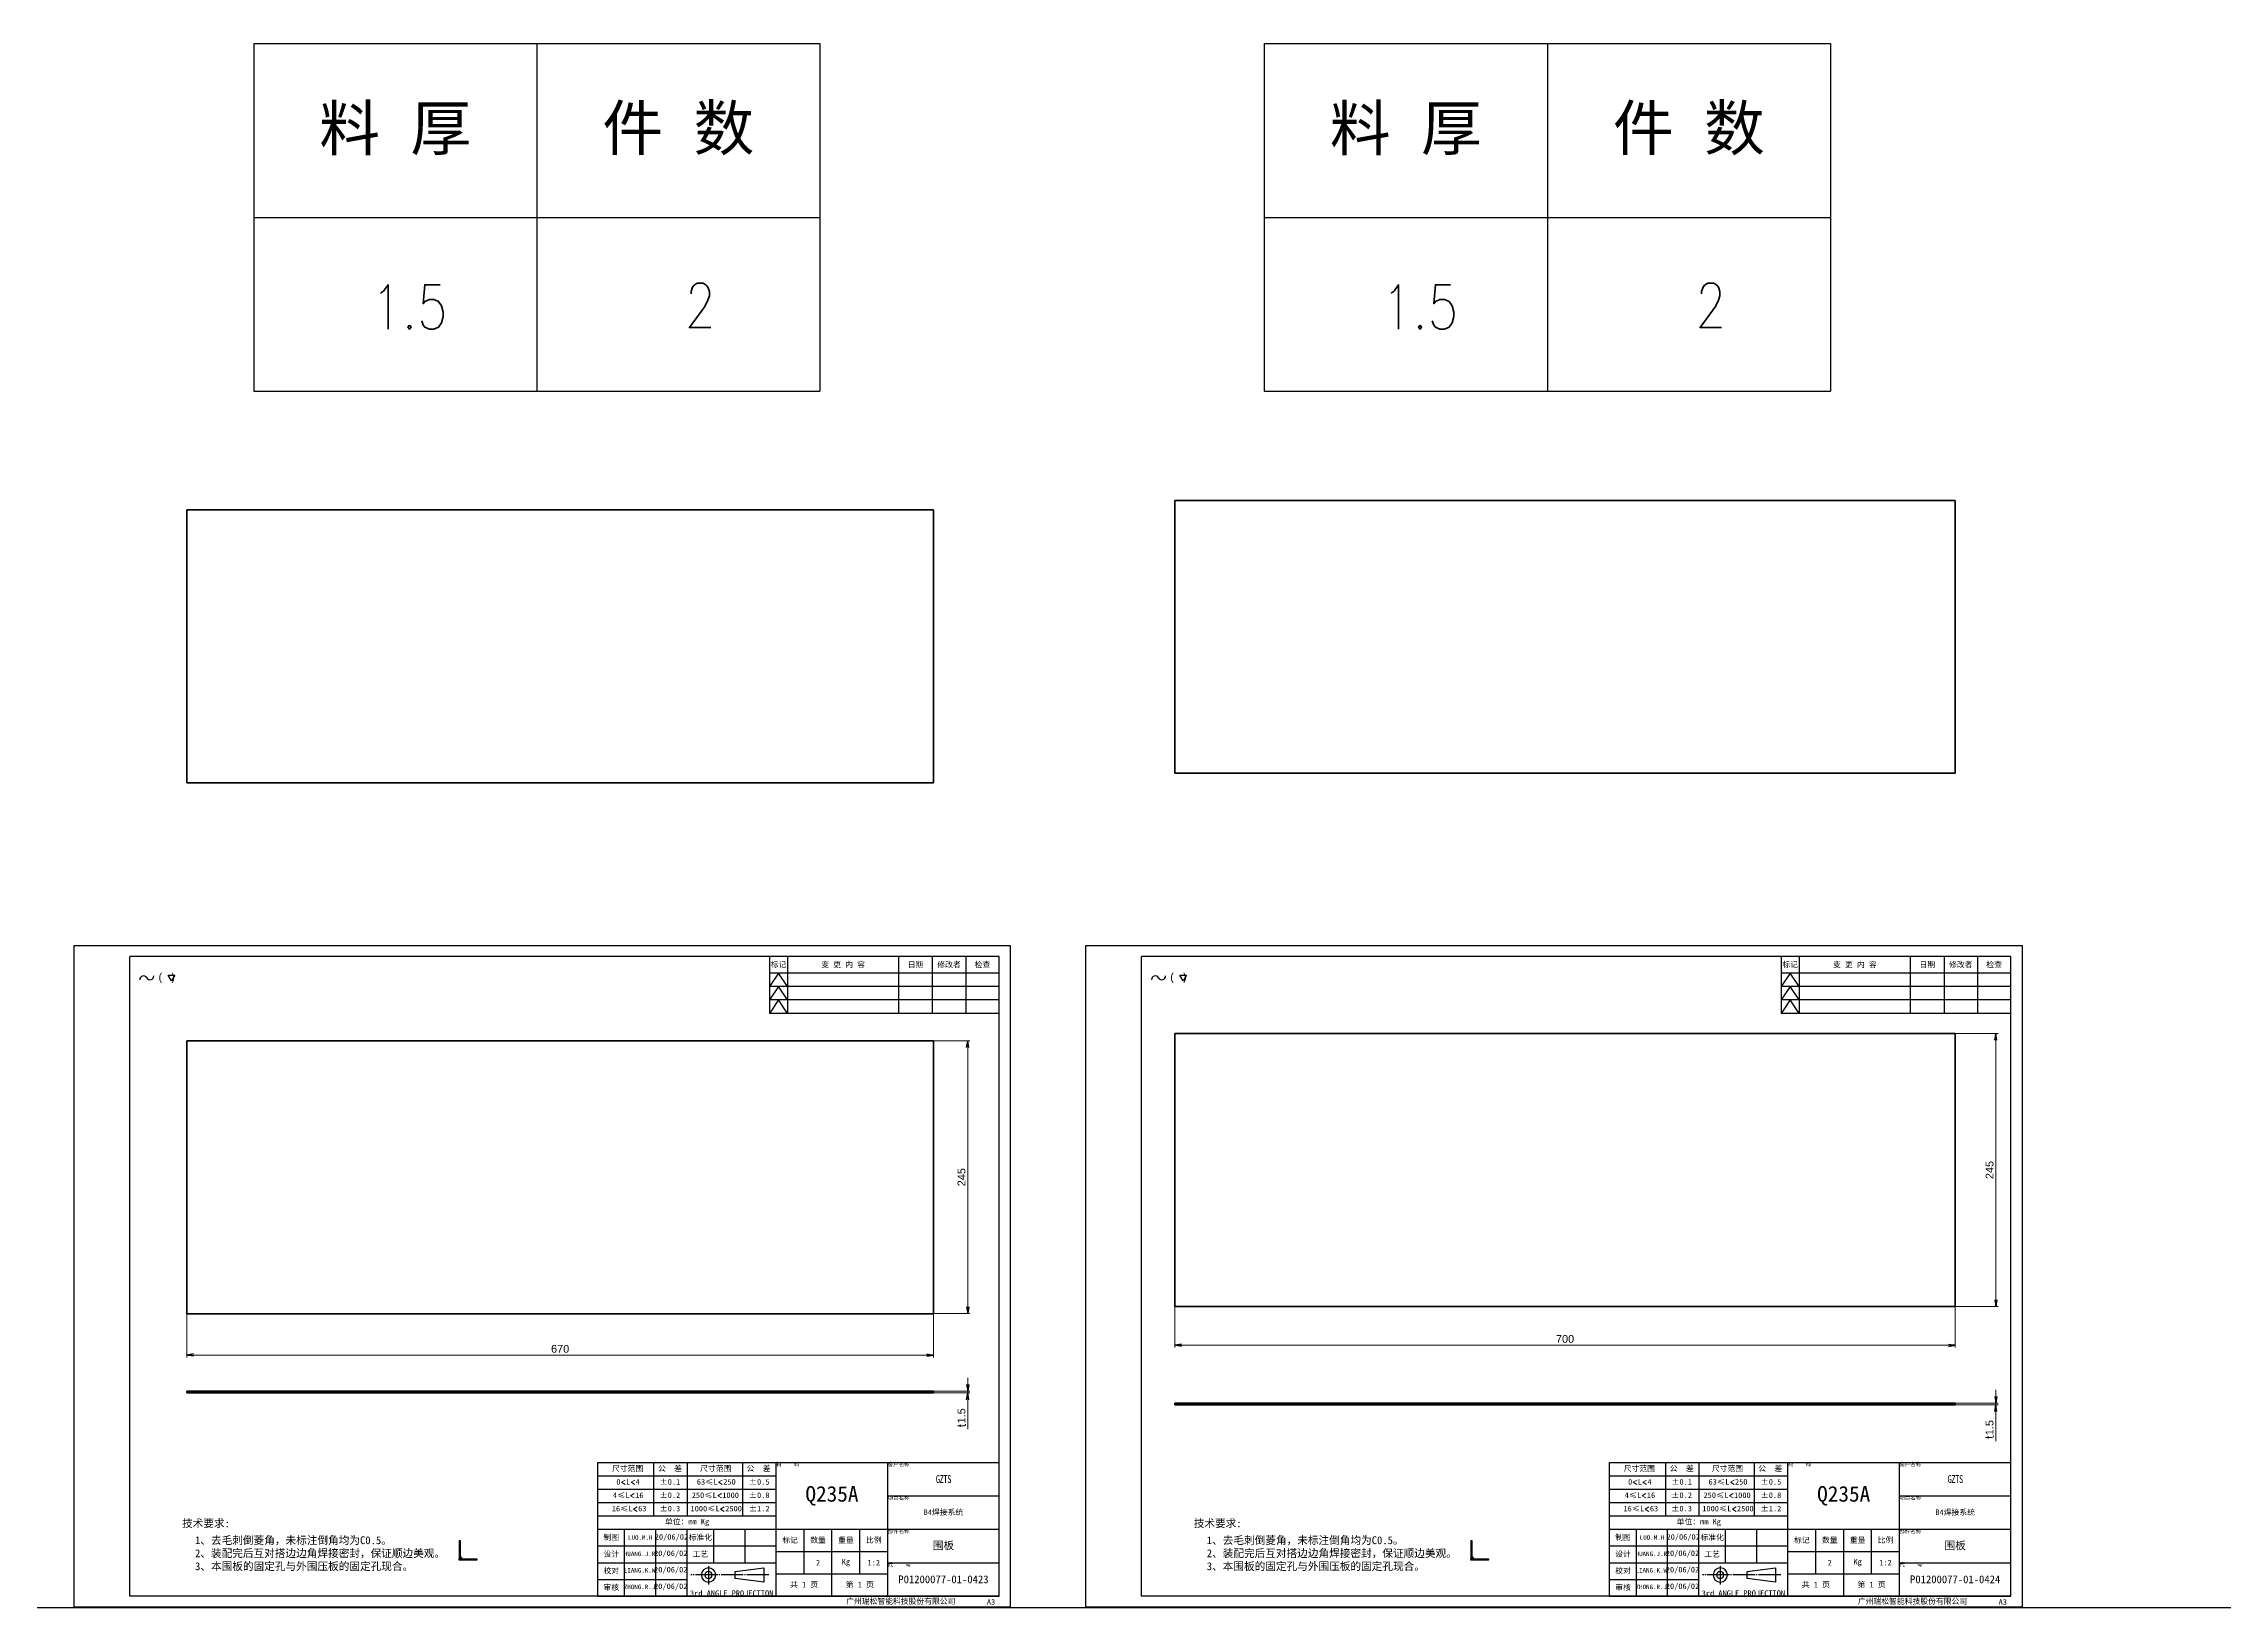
# Model space of a CAD drawing. Header units: millimetres. Extents: x -1727 to 307751, y -105919 to 6637.
# Drawn here: x 30030 to 31986, y -21091 to -19687 of the extents above; entities that cross this region are included whole.
import ezdxf
from ezdxf.enums import TextEntityAlignment as Align

# ---------------------------------------------------------------- set-up
doc = ezdxf.new("R2010")
doc.units = ezdxf.units.MM
doc.linetypes.add('CENTER-HOKUTO', pattern=[23, 20, -1, 1, -1])
doc.layers.add('A3', color=7, linetype='Continuous', plot=False)
for name, color, linetype in [('AM_VIS', 7, 'Continuous'), ('TITLE_FRAME', 7, 'Continuous'), ('WORD_DIM', 253, 'Continuous')]:
    doc.layers.add(name, color=color, linetype=linetype)
doc.layers.add('SOLID LINE', color=7, linetype='Continuous', lineweight=30)
doc.styles.add('DIM', font='txt.shx', dxfattribs={"width": 0.8, "bigfont": 'bigfont.shx'})
doc.styles.get("Standard").update_dxf_attribs({"font": 'arial.ttf'})
doc.dimstyles.new('STANDARD 1-2', dxfattribs={"dimscale": 2, "dimtxt": 3.5, "dimasz": 3, "dimexe": 1, "dimexo": 0, "dimgap": 1, "dimtad": 3, "dimdsep": 46, "dimtxsty": 'Standard', "dimblk1": 'OPEN', "dimblk2": 'OPEN', "dimsah": 1, "dimcen": 0, "dimclrd": 256, "dimclre": 256, "dimclrt": 3, "dimazin": 2, "dimtfac": 1, "dimtmove": 0, "dimatfit": 3, "dimldrblk": 'OPEN', "dimfxl": 0, "dimtolj": 1, "dimtzin": 0, "dimlwd": 13, "dimlwe": 13, "dimarcsym": 0})

# ---------------------------------------------------------------- blocks, each defined once
blk = doc.blocks.new('shiage0')
at = {"layer": 'WORD_DIM', "color": 3, "linetype": 'Continuous'}
for centre, start, end in [((1.69, 0), 30, 180), ((4.61, 1.69), 210, 0)]:
    blk.add_arc(centre, 1.69, start, end, dxfattribs=at)
blk = doc.blocks.new('12')
at = {"layer": 'TITLE_FRAME', "color": 3, "linetype": 'Continuous'}
blk.add_lwpolyline([(20.46, 3.03), (19.01, 5.53), (21.9, 5.53)], close=True, dxfattribs=at)
blk.add_blockref('shiage0', (6.23, 3.56), dxfattribs=at)
blk.add_text('(   )', height=3.5, dxfattribs=at).set_placement((14.64, 3.08))
blk = doc.blocks.new('_OPEN')
at = {"color": 0}
for p, q in [((-1, 0.17), (0, 0)), ((-1, -0.17), (0, 0)), ((0, 0), (-1, 0))]:
    blk.add_line(p, q, dxfattribs=at)
blk = doc.blocks.new('*D948')
at = {"layer": 'DEFPOINTS', "color": 0, "linetype": 'Continuous', "ltscale": 5, "transparency": 16777216}
for p in [(31044.6, -20820.6), (31744.6, -20820.6), (31744.6, -20855.3)]:
    blk.add_point(p, dxfattribs=at)
at = {"layer": 'WORD_DIM', "linetype": 'Continuous', "lineweight": 13, "ltscale": 5, "transparency": 16777216}
for p, q in [((31044.6, -20820.6), (31044.6, -20857.3)), ((31744.6, -20820.6), (31744.6, -20857.3)), ((31050.6, -20855.3), (31738.6, -20855.3))]:
    blk.add_line(p, q, dxfattribs=at)
at = {"layer": 'WORD_DIM', "linetype": 'Continuous', "lineweight": 13, "ltscale": 5, "transparency": 16777216, "xscale": 6, "yscale": 6, "zscale": 6, "rotation": 180}
blk.add_blockref('_OPEN', (31044.6, -20855.3), dxfattribs=at)
at = {"layer": 'WORD_DIM', "linetype": 'Continuous', "lineweight": 13, "ltscale": 5, "transparency": 16777216, "xscale": 6, "yscale": 6, "zscale": 6}
blk.add_blockref('_OPEN', (31744.6, -20855.3), dxfattribs=at)
at = {"layer": 'WORD_DIM', "color": 3, "linetype": 'Continuous', "ltscale": 5, "transparency": 16777216, "insert": (31394.6, -20849.7), "char_height": 7, "attachment_point": 5}
blk.add_mtext('\\A1;700', dxfattribs=at)
blk = doc.blocks.new('*D949')
at = {"layer": 'DEFPOINTS', "color": 0, "linetype": 'Continuous', "ltscale": 5, "transparency": 16777216}
for p in [(31744.6, -20575.6), (31781.1, -20575.6), (31744.6, -20820.6)]:
    blk.add_point(p, dxfattribs=at)
at = {"layer": 'WORD_DIM', "linetype": 'Continuous', "lineweight": 13, "ltscale": 5, "transparency": 16777216}
for p, q in [((31744.6, -20575.6), (31783.1, -20575.6)), ((31781.1, -20814.6), (31781.1, -20581.6)), ((31744.6, -20820.6), (31783.1, -20820.6))]:
    blk.add_line(p, q, dxfattribs=at)
at = {"layer": 'WORD_DIM', "linetype": 'Continuous', "lineweight": 13, "ltscale": 5, "transparency": 16777216, "xscale": 6, "yscale": 6, "zscale": 6}
for p, rotation in [((31781.1, -20575.6), 90), ((31781.1, -20820.6), 270)]:
    blk.add_blockref('_OPEN', p, dxfattribs=dict(at, rotation=rotation))
at = {"layer": 'WORD_DIM', "color": 3, "linetype": 'Continuous', "ltscale": 5, "transparency": 16777216, "insert": (31775.5, -20698.1), "char_height": 7, "attachment_point": 5, "rotation": 90}
blk.add_mtext('\\A1;245', dxfattribs=at)
blk = doc.blocks.new('*D950')
at = {"layer": 'DEFPOINTS', "color": 0, "linetype": 'Continuous', "ltscale": 5, "transparency": 16777216}
for p in [(31744.6, -20907.3), (31744.6, -20908.8), (31781.1, -20908.8)]:
    blk.add_point(p, dxfattribs=at)
at = {"layer": 'WORD_DIM', "linetype": 'Continuous', "lineweight": 13, "ltscale": 5, "transparency": 16777216}
for p, q in [((31781.1, -20901.3), (31781.1, -20895.3)), ((31744.6, -20907.3), (31783.1, -20907.3)), ((31744.6, -20908.8), (31783.1, -20908.8)), ((31781.1, -20907.3), (31781.1, -20908.8)), ((31781.1, -20914.8), (31781.1, -20941.3))]:
    blk.add_line(p, q, dxfattribs=at)
at = {"layer": 'WORD_DIM', "linetype": 'Continuous', "lineweight": 13, "ltscale": 5, "transparency": 16777216, "xscale": 6, "yscale": 6, "zscale": 6}
for p, rotation in [((31781.1, -20907.3), 270), ((31781.1, -20908.8), 90)]:
    blk.add_blockref('_OPEN', p, dxfattribs=dict(at, rotation=rotation))
at = {"layer": 'WORD_DIM', "color": 3, "linetype": 'Continuous', "ltscale": 5, "transparency": 16777216, "insert": (31775.5, -20931.1), "char_height": 7, "attachment_point": 5, "rotation": 90}
blk.add_mtext('\\A1;{\\Fromans,bigfont|c134;t}1.5', dxfattribs=at)
blk = doc.blocks.new('*D945')
at = {"layer": 'DEFPOINTS', "color": 0, "linetype": 'Continuous', "ltscale": 5, "transparency": 16777216}
for p in [(30158, -20827), (30828, -20827), (30828, -20864.2)]:
    blk.add_point(p, dxfattribs=at)
at = {"layer": 'WORD_DIM', "linetype": 'Continuous', "lineweight": 13, "ltscale": 5, "transparency": 16777216}
for p, q in [((30158, -20827), (30158, -20866.2)), ((30828, -20827), (30828, -20866.2)), ((30164, -20864.2), (30822, -20864.2))]:
    blk.add_line(p, q, dxfattribs=at)
at = {"layer": 'WORD_DIM', "linetype": 'Continuous', "lineweight": 13, "ltscale": 5, "transparency": 16777216, "xscale": 6, "yscale": 6, "zscale": 6, "rotation": 180}
blk.add_blockref('_OPEN', (30158, -20864.2), dxfattribs=at)
at = {"layer": 'WORD_DIM', "linetype": 'Continuous', "lineweight": 13, "ltscale": 5, "transparency": 16777216, "xscale": 6, "yscale": 6, "zscale": 6}
blk.add_blockref('_OPEN', (30828, -20864.2), dxfattribs=at)
at = {"layer": 'WORD_DIM', "color": 3, "linetype": 'Continuous', "ltscale": 5, "transparency": 16777216, "insert": (30493, -20858.6), "char_height": 7, "attachment_point": 5}
blk.add_mtext('\\A1;670', dxfattribs=at)
blk = doc.blocks.new('*D946')
at = {"layer": 'DEFPOINTS', "color": 0, "linetype": 'Continuous', "ltscale": 5, "transparency": 16777216}
for p in [(30828, -20582), (30858.7, -20582), (30828, -20827)]:
    blk.add_point(p, dxfattribs=at)
at = {"layer": 'WORD_DIM', "linetype": 'Continuous', "lineweight": 13, "ltscale": 5, "transparency": 16777216}
for p, q in [((30828, -20582), (30860.7, -20582)), ((30858.7, -20821), (30858.7, -20588)), ((30828, -20827), (30860.7, -20827))]:
    blk.add_line(p, q, dxfattribs=at)
at = {"layer": 'WORD_DIM', "linetype": 'Continuous', "lineweight": 13, "ltscale": 5, "transparency": 16777216, "xscale": 6, "yscale": 6, "zscale": 6}
for p, rotation in [((30858.7, -20582), 90), ((30858.7, -20827), 270)]:
    blk.add_blockref('_OPEN', p, dxfattribs=dict(at, rotation=rotation))
at = {"layer": 'WORD_DIM', "color": 3, "linetype": 'Continuous', "ltscale": 5, "transparency": 16777216, "insert": (30853.1, -20704.5), "char_height": 7, "attachment_point": 5, "rotation": 90}
blk.add_mtext('\\A1;245', dxfattribs=at)
blk = doc.blocks.new('*D947')
at = {"layer": 'DEFPOINTS', "color": 0, "linetype": 'Continuous', "ltscale": 5, "transparency": 16777216}
for p in [(30828, -20896.7), (30828, -20898.2), (30858.7, -20898.2)]:
    blk.add_point(p, dxfattribs=at)
at = {"layer": 'WORD_DIM', "linetype": 'Continuous', "lineweight": 13, "ltscale": 5, "transparency": 16777216}
for p, q in [((30858.7, -20890.7), (30858.7, -20884.7)), ((30828, -20896.7), (30860.7, -20896.7)), ((30828, -20898.2), (30860.7, -20898.2)), ((30858.7, -20896.7), (30858.7, -20898.2)), ((30858.7, -20904.2), (30858.7, -20930.7))]:
    blk.add_line(p, q, dxfattribs=at)
at = {"layer": 'WORD_DIM', "linetype": 'Continuous', "lineweight": 13, "ltscale": 5, "transparency": 16777216, "xscale": 6, "yscale": 6, "zscale": 6}
for p, rotation in [((30858.7, -20896.7), 270), ((30858.7, -20898.2), 90)]:
    blk.add_blockref('_OPEN', p, dxfattribs=dict(at, rotation=rotation))
at = {"layer": 'WORD_DIM', "color": 3, "linetype": 'Continuous', "ltscale": 5, "transparency": 16777216, "insert": (30853.1, -20920.5), "char_height": 7, "attachment_point": 5, "rotation": 90}
blk.add_mtext('\\A1;{\\Fromans,bigfont|c134;t}1.5', dxfattribs=at)
blk = doc.blocks.new('*T16')
at = {"color": 0, "linetype": 'ByBlock', "lineweight": -2, "transparency": 16777216}
for p, q in [((0, 0), (127, 0)), ((0, 0), (0, -78)), ((63.5, 0), (63.5, -78)), ((127, 0), (127, -78)), ((0, -39), (127, -39)), ((0, -78), (127, -78))]:
    blk.add_line(p, q, dxfattribs=at)
at = {"color": 0, "transparency": 16777216, "char_height": 10, "width": 60.5, "attachment_point": 5}
for s, insert in [('{\\fSimSun|b0|i0|c134|p2;料 厚}', (31.75, -19.5)), ('{\\fSimSun|b0|i0|c134|p2;件 数}', (95.25, -19.5))]:
    blk.add_mtext(s, dxfattribs=dict(at, insert=insert))
blk = doc.blocks.new('拆图参数')
blk.add_blockref('*T16', (-63.5, 78))
at = {"style": 'DIM', "width": 0.8}
blk.add_attdef('6', text='', height=10, dxfattribs=at).set_placement((-37.13, 18.91), align=Align.MIDDLE_LEFT)
blk.add_attdef('1', text='', height=10, dxfattribs=at).set_placement((36.65, 19.27), align=Align.MIDDLE_CENTER)

msp = doc.modelspace()

# ---------------------------------------------------------------- hatches: boundary and pattern name
at = {"layer": 'WORD_DIM', "linetype": 'Continuous', "ltscale": 5}
for points in [[(30403.5416, -21046.95609), (30405.15022, -21046.95609), (30403.5416, -21045.36113)], [(31311.25874, -21046.95609), (31312.86736, -21046.95609), (31311.25874, -21045.36113)]]:
    msp.add_hatch(color=3, dxfattribs=at).paths.add_polyline_path(points)

# ---------------------------------------------------------------- linework, layer by layer
at = {"color": 7, "lineweight": 35}
for p, q in [((30157.99102, -20105.57396), (30157.99102, -20350.57403)), ((30157.99102, -20105.57396), (30827.99102, -20105.57396)), ((30827.99102, -20350.57403), (30827.99102, -20105.57396)), ((31044.58488, -20342.0568), (31044.58488, -20097.05677)), ((31744.58512, -20097.05677), (31044.58488, -20097.05677)), ((31744.58512, -20097.05677), (31744.58512, -20342.0568)), ((31044.58488, -20342.0568), (31744.58512, -20342.0568)), ((30827.99102, -20350.57403), (30157.99102, -20350.57403)), ((30157.99102, -20582.0427), (30157.99102, -20827.04276)), ((30157.99102, -20582.0427), (30827.99102, -20582.0427)), ((30827.99102, -20827.04276), (30827.99102, -20582.0427)), ((31044.58488, -20820.60455), (31044.58488, -20575.60452)), ((31744.58512, -20575.60452), (31044.58488, -20575.60452)), ((31744.58512, -20575.60452), (31744.58512, -20820.60455)), ((30827.99102, -20827.04276), (30157.99102, -20827.04276)), ((31044.58488, -20820.60455), (31744.58512, -20820.60455)), ((30827.99102, -20896.68751), (30157.99102, -20896.68751)), ((30827.99102, -20898.18751), (30157.99102, -20898.18751)), ((31044.58488, -20907.2841), (31744.58512, -20907.28607)), ((31044.58488, -20908.7841), (31744.58512, -20908.78607))]:
    msp.add_line(p, q, dxfattribs=at)
at = {"color": 7, "lineweight": 35, "ltscale": 0.0375}
for p, q in [((30157.99102, -20898.18751), (30157.99102, -20896.68751)), ((30827.99102, -20898.18751), (30827.99102, -20896.68751)), ((31044.58488, -20907.2841), (31044.58488, -20908.7841)), ((31744.58512, -20907.28607), (31744.58512, -20908.78607))]:
    msp.add_line(p, q, dxfattribs=at)
msp.add_line((-591.11251, -21090.61879), (40486.51144, -21090.61879))
at = {"layer": 'A3', "linetype": 'Continuous'}
for points in [[(30056.87371, -20496.4787), (30896.87371, -20496.4787), (30896.87371, -21090.4787), (30056.87371, -21090.4787)], [(30964.59085, -20496.4787), (31804.59085, -20496.4787), (31804.59085, -21090.4787), (30964.59085, -21090.4787)]]:
    msp.add_lwpolyline(points, close=True, dxfattribs=at)
at = {"layer": 'AM_VIS', "linetype": 'Continuous'}
for p, q in [((30886.87371, -20506.4787), (30106.87371, -20506.4787)), ((30106.87371, -21080.4787), (30106.87371, -20506.4787)), ((30886.87371, -21080.4787), (30886.87371, -20506.4787)), ((31794.59085, -20506.4787), (31014.59085, -20506.4787)), ((31014.59085, -21080.4787), (31014.59085, -20506.4787)), ((31794.59085, -21080.4787), (31794.59085, -20506.4787)), ((30886.87371, -21080.4787), (30106.87371, -21080.4787)), ((31794.59085, -21080.4787), (31014.59085, -21080.4787))]:
    msp.add_line(p, q, dxfattribs=at)
at = {"layer": 'TITLE_FRAME', "linetype": 'Continuous'}
for p, q in [((30680.87371, -20506.4787), (30680.87371, -20557.4787)), ((30886.87371, -20521.4787), (30680.87371, -20521.4787)), ((30688.87371, -20521.4787), (30680.87371, -20533.4787)), ((30696.87371, -20533.4787), (30688.87371, -20521.4787)), ((30696.87371, -20506.4787), (30696.87371, -20557.4787)), ((30796.87371, -20557.4787), (30796.87371, -20506.4787)), ((30826.87371, -20506.4787), (30826.87371, -20557.4787)), ((30856.87371, -20506.4787), (30856.87371, -20557.4787)), ((30886.87371, -20557.4787), (30886.87371, -20506.4787)), ((31588.59085, -20506.4787), (31588.59085, -20557.4787)), ((31794.59085, -20521.4787), (31588.59085, -20521.4787)), ((31596.59085, -20521.4787), (31588.59085, -20533.4787)), ((31604.59085, -20533.4787), (31596.59085, -20521.4787)), ((31604.59085, -20506.4787), (31604.59085, -20557.4787)), ((31704.59085, -20557.4787), (31704.59085, -20506.4787)), ((31734.59085, -20506.4787), (31734.59085, -20557.4787)), ((31764.59085, -20506.4787), (31764.59085, -20557.4787)), ((31794.59085, -20557.4787), (31794.59085, -20506.4787)), ((30886.87371, -20533.4787), (30680.87371, -20533.4787)), ((30688.87371, -20533.4787), (30680.87371, -20545.4787)), ((30696.87371, -20545.4787), (30688.87371, -20533.4787)), ((31794.59085, -20533.4787), (31588.59085, -20533.4787)), ((31596.59085, -20533.4787), (31588.59085, -20545.4787)), ((31604.59085, -20545.4787), (31596.59085, -20533.4787)), ((30886.87371, -20545.4787), (30680.87371, -20545.4787)), ((30688.87371, -20545.4787), (30680.87371, -20557.4787)), ((30886.87371, -20557.4787), (30680.87371, -20557.4787)), ((30696.87371, -20557.4787), (30688.87371, -20545.4787)), ((31794.59085, -20545.4787), (31588.59085, -20545.4787)), ((31596.59085, -20545.4787), (31588.59085, -20557.4787)), ((31794.59085, -20557.4787), (31588.59085, -20557.4787)), ((31604.59085, -20557.4787), (31596.59085, -20545.4787)), ((30526.87371, -20960.4787), (30886.87371, -20960.4787)), ((30526.87371, -21080.4787), (30526.87371, -20960.4787)), ((30526.87371, -20972.4787), (30686.87371, -20972.4787)), ((30576.87371, -20960.4787), (30576.87371, -21008.4787)), ((30606.87371, -20960.4787), (30606.87371, -21008.4787)), ((30656.87371, -21008.4787), (30656.87371, -20960.4787)), ((30686.87371, -21080.4787), (30686.87371, -20960.4787)), ((30786.87371, -21080.4787), (30786.87371, -20960.4787)), ((30886.87371, -21080.4787), (30886.87371, -20960.4787)), ((31434.59085, -20960.4787), (31794.59085, -20960.4787)), ((31434.59085, -21080.4787), (31434.59085, -20960.4787)), ((31434.59085, -20972.4787), (31594.59085, -20972.4787)), ((31484.59085, -20960.4787), (31484.59085, -21008.4787)), ((31514.59085, -20960.4787), (31514.59085, -21008.4787)), ((31564.59085, -21008.4787), (31564.59085, -20960.4787)), ((31594.59085, -21080.4787), (31594.59085, -20960.4787)), ((31694.59085, -21080.4787), (31694.59085, -20960.4787)), ((31794.59085, -21080.4787), (31794.59085, -20960.4787)), ((30526.87371, -20984.4787), (30686.87371, -20984.4787)), ((30786.87371, -20990.4787), (30886.87371, -20990.4787)), ((31434.59085, -20984.4787), (31594.59085, -20984.4787)), ((31694.59085, -20990.4787), (31794.59085, -20990.4787)), ((30526.87371, -20996.4787), (30686.87371, -20996.4787)), ((30526.87371, -21008.4787), (30686.87371, -21008.4787)), ((31434.59085, -20996.4787), (31594.59085, -20996.4787)), ((31434.59085, -21008.4787), (31594.59085, -21008.4787)), ((30526.87371, -21020.4787), (30886.87371, -21020.4787)), ((30550.87371, -21080.4787), (30550.87371, -21020.4787)), ((30578.87371, -21080.4787), (30578.87371, -21020.4787)), ((30606.87371, -21080.4787), (30606.87371, -21020.4787)), ((30630.87371, -21050.4787), (30630.87371, -21020.4787)), ((30658.87371, -21050.4787), (30658.87371, -21020.4787)), ((30711.87371, -21060.4787), (30711.87371, -21020.4787)), ((30736.87371, -21080.4787), (30736.87371, -21020.4787)), ((30761.87371, -21060.4787), (30761.87371, -21020.4787)), ((31434.59085, -21020.4787), (31794.59085, -21020.4787)), ((31458.59085, -21080.4787), (31458.59085, -21020.4787)), ((31486.59085, -21080.4787), (31486.59085, -21020.4787)), ((31514.59085, -21080.4787), (31514.59085, -21020.4787)), ((31538.59085, -21050.4787), (31538.59085, -21020.4787)), ((31566.59085, -21050.4787), (31566.59085, -21020.4787)), ((31619.59085, -21060.4787), (31619.59085, -21020.4787)), ((31644.59085, -21080.4787), (31644.59085, -21020.4787)), ((31669.59085, -21060.4787), (31669.59085, -21020.4787)), ((30526.87371, -21035.4787), (30686.87371, -21035.4787)), ((30526.87371, -21050.4787), (30686.87371, -21050.4787)), ((30686.87371, -21040.4787), (30786.87371, -21040.4787)), ((30786.87371, -21050.4787), (30886.87371, -21050.4787)), ((31434.59085, -21035.4787), (31594.59085, -21035.4787)), ((31434.59085, -21050.4787), (31594.59085, -21050.4787)), ((31594.59085, -21040.4787), (31694.59085, -21040.4787)), ((31694.59085, -21050.4787), (31794.59085, -21050.4787)), ((30526.87371, -21065.4787), (30606.87371, -21065.4787)), ((30686.87371, -21060.4787), (30786.87371, -21060.4787)), ((31434.59085, -21065.4787), (31514.59085, -21065.4787)), ((31594.59085, -21060.4787), (31694.59085, -21060.4787)), ((30526.87371, -21080.4787), (30886.87371, -21080.4787)), ((30526.87371, -21080.4787), (30886.87371, -21080.4787)), ((31434.59085, -21080.4787), (31794.59085, -21080.4787)), ((31434.59085, -21080.4787), (31794.59085, -21080.4787))]:
    msp.add_line(p, q, dxfattribs=at)
at = {"layer": 'TITLE_FRAME', "color": 2, "linetype": 'CENTER-HOKUTO'}
for p, q in [((30680.35388, -21061.51386), (30610.33788, -21061.51386)), ((30626.14268, -21053.64186), (30626.14268, -21070.17946)), ((31588.07102, -21061.51386), (31518.05502, -21061.51386)), ((31533.85982, -21053.64186), (31533.85982, -21070.17946))]:
    msp.add_line(p, q, dxfattribs=at)
at = {"layer": 'TITLE_FRAME', "color": 3, "linetype": 'Continuous'}
for p, q in [((30650.14268, -21058.31386), (30675.74268, -21055.11386)), ((30650.14268, -21064.71386), (30650.14268, -21058.31386)), ((30675.74268, -21067.91386), (30650.14268, -21064.71386)), ((30675.74268, -21055.11386), (30675.74268, -21067.91386)), ((31557.85982, -21058.31386), (31583.45982, -21055.11386)), ((31557.85982, -21064.71386), (31557.85982, -21058.31386)), ((31583.45982, -21067.91386), (31557.85982, -21064.71386)), ((31583.45982, -21055.11386), (31583.45982, -21067.91386))]:
    msp.add_line(p, q, dxfattribs=at)
for centre, radius in [((30626.14268, -21061.51386), 6.4), ((30626.14268, -21061.51386), 3.2), ((31533.85982, -21061.51386), 6.4), ((31533.85982, -21061.51386), 3.2)]:
    msp.add_arc(centre, radius, 0, 359.98938268, dxfattribs=at)
at = {"layer": 'WORD_DIM', "color": 3, "linetype": 'Continuous', "ltscale": 5}
for p, q in [((30402.3416, -21030.95609), (30402.3416, -21046.95609)), ((30403.5416, -21030.95609), (30402.3416, -21030.95609)), ((30403.5416, -21046.95609), (30403.5416, -21030.95609)), ((31310.05874, -21030.95609), (31310.05874, -21046.95609)), ((31311.25874, -21030.95609), (31310.05874, -21030.95609)), ((31311.25874, -21046.95609), (31311.25874, -21030.95609)), ((30402.3416, -21046.95609), (30403.5416, -21046.95609)), ((30402.3416, -21046.95609), (30418.3416, -21046.95609)), ((30402.3416, -21048.15609), (30402.3416, -21046.95609)), ((30418.3416, -21048.15609), (30402.3416, -21048.15609)), ((30403.5416, -21045.36113), (30405.15022, -21046.95609)), ((30403.5416, -21045.36113), (30405.15022, -21046.95609)), ((30405.15022, -21046.95609), (30403.5416, -21046.95609)), ((30418.3416, -21046.95609), (30418.3416, -21048.15609)), ((31310.05874, -21046.95609), (31311.25874, -21046.95609)), ((31310.05874, -21046.95609), (31326.05874, -21046.95609)), ((31310.05874, -21048.15609), (31310.05874, -21046.95609)), ((31326.05874, -21048.15609), (31310.05874, -21048.15609)), ((31311.25874, -21045.36113), (31312.86736, -21046.95609)), ((31311.25874, -21045.36113), (31312.86736, -21046.95609)), ((31312.86736, -21046.95609), (31311.25874, -21046.95609)), ((31326.05874, -21046.95609), (31326.05874, -21048.15609))]:
    msp.add_line(p, q, dxfattribs=at)

# ---------------------------------------------------------------- block references
at = {"xscale": 4, "yscale": 4, "zscale": 4}
for p in [(30472.05411, -19999.14115), (31378.73959, -19999.14115)]:
    msp.add_blockref('拆图参数', p, dxfattribs=at).add_auto_attribs({'1': '2', '6': '1.5'})
at = {"layer": 'WORD_DIM', "color": 3, "linetype": 'Continuous', "ltscale": 5, "xscale": 2, "yscale": 2, "zscale": 2}
for p in [(30103.38245, -20534.38826), (31011.09959, -20534.38826)]:
    msp.add_blockref('12', p, dxfattribs=at)

# ---------------------------------------------------------------- texts
at = {"layer": 'SOLID LINE', "ltscale": 0.5}
for s, insert, char_height, width, attachment_point in [('\\pt30;{\\fSimHei|b0|i0|c134|p2;\\C3;标记}', (30688.87371, -20513.9787), 5, 16, 5), ('\\pt30;{\\fSimHei|b0|i0|c134|p2;\\C3;变 更 内 容}', (30746.87371, -20513.9787), 5, 100, 5), ('\\pt30;{\\fSimHei|b0|i0|c134|p2;\\C3;日期}', (30811.87371, -20513.9787), 5, 30, 5), ('\\pt30;{\\fSimHei|b0|i0|c134|p2;\\C3;修改者}', (30841.87371, -20513.9787), 5, 30, 5), ('\\pt30;{\\fSimHei|b0|i0|c134|p2;\\C3;检查}', (30871.87371, -20513.9787), 5, 30, 5), ('\\pt30;{\\fSimHei|b0|i0|c134|p2;\\C3;标记}', (31596.59085, -20513.9787), 5, 16, 5), ('\\pt30;{\\fSimHei|b0|i0|c134|p2;\\C3;变 更 内 容}', (31654.59085, -20513.9787), 5, 100, 5), ('\\pt30;{\\fSimHei|b0|i0|c134|p2;\\C3;日期}', (31719.59085, -20513.9787), 5, 30, 5), ('\\pt30;{\\fSimHei|b0|i0|c134|p2;\\C3;修改者}', (31749.59085, -20513.9787), 5, 30, 5), ('\\pt30;{\\fSimHei|b0|i0|c134|p2;\\C3;检查}', (31779.59085, -20513.9787), 5, 30, 5), ('\\pt30;{\\fSimHei|b0|i0|c134|p2;\\C3;尺寸范围}', (30539.51364, -20963.42083), 5, 90.6030377, 1), ('\\pt30;{\\fSimHei|b0|i0|c134|p2;\\C3;公  差}', (30580.82112, -20963.42083), 5, 90.6030377, 1), ('\\pt30;{\\fSimHei|b0|i0|c134|p2;\\C3;尺寸范围}', (30618.60854, -20963.42083), 5, 90.6030377, 1), ('\\pt30;{\\fSimHei|b0|i0|c134|p2;\\C3;公  差}', (30660.28583, -20963.42083), 5, 90.6030377, 1), ('{\\fSimHei|b0|i0|c134|p2;\\C3;材    料}', (30686.87371, -20960.4787), 3.5, 100, 1), ('\\pt21;{\\fSimHei|b0|i0|c134|p2;\\C3;客户名称}', (30786.87371, -20960.4787), 3.5, 100, 1), ('{\\fSimHei|b0|i0|c134|p2;\\W0.8;\\T0.9;\\C3;GZTS}', (30836.87371, -20975.4787), 7, 100, 5), ('\\pt30;{\\fSimHei|b0|i0|c134|p2;\\C3;尺寸范围}', (31447.23078, -20963.42083), 5, 90.6030377, 1), ('\\pt30;{\\fSimHei|b0|i0|c134|p2;\\C3;公  差}', (31488.53826, -20963.42083), 5, 90.6030377, 1), ('\\pt30;{\\fSimHei|b0|i0|c134|p2;\\C3;尺寸范围}', (31526.32568, -20963.42083), 5, 90.6030377, 1), ('\\pt30;{\\fSimHei|b0|i0|c134|p2;\\C3;公  差}', (31568.00297, -20963.42083), 5, 90.6030377, 1), ('{\\fSimHei|b0|i0|c134|p2;\\C3;材    料}', (31594.59085, -20960.4787), 3.5, 100, 1), ('\\pt21;{\\fSimHei|b0|i0|c134|p2;\\C3;客户名称}', (31694.59085, -20960.4787), 3.5, 100, 1), ('{\\fSimHei|b0|i0|c134|p2;\\W0.8;\\T0.9;\\C3;GZTS}', (31744.59085, -20975.4787), 7, 100, 5), ('\\pt30;{\\fSimHei|b0|i0|c134|p2;\\C3;4\\H0.9583x;≤\\H1.043x;L\\Fromans,bigfont|c134;\\H0.9588x;<\\fSimHei|b0|i0|c134|p2;\\H1.043x;16}', (30540.36674, -20987.42083), 5, 90.6030377, 1), ('\\pt30;{\\fSimHei|b0|i0|c134|p2;\\C3;0\\Fromans,bigfont|c134;\\H0.9583x;<\\fSimHei|b0|i0|c134|p2;\\H1.044x;L\\Fromans,bigfont|c134;\\H0.9583x;<\\fSimHei|b0|i0|c134|p2;\\H1.044x;4}', (30543.43478, -20975.42083), 5, 90.6030377, 1), ('\\pt30;{\\fSimHei|b0|i0|c134|p2;\\C3;%%P0.1}', (30582.03839, -20975.42083), 5, 90.6030377, 1), ('\\pt30;{\\fSimHei|b0|i0|c134|p2;\\C3;%%P0.2}', (30582.03839, -20987.42083), 5, 90.6030377, 1), ('\\pt30;{\\fSimHei|b0|i0|c134|p2;\\C3;250\\H0.9583x;≤\\H1.044x;L\\Fromans,bigfont|c134;\\H0.9579x;<\\fSimHei|b0|i0|c134|p2;\\H1.044x;1000}', (30611.07579, -20987.42083), 5, 90.6030377, 1), ('\\pt30;{\\fSimHei|b0|i0|c134|p2;\\C3;63\\H0.9583x;≤\\H1.044x;L\\Fromans,bigfont|c134;\\H0.9579x;<\\fSimHei|b0|i0|c134|p2;\\H1.044x;250}', (30615.64107, -20975.42083), 5, 90.6030377, 1), ('\\pt30;{\\fSimHei|b0|i0|c134|p2;\\C3;%%P0.5}', (30662.17905, -20975.42083), 5, 90.6030377, 1), ('\\pt30;{\\fSimHei|b0|i0|c134|p2;\\C3;%%P0.8}', (30662.17905, -20987.42083), 5, 90.6030377, 1), ('\\pt84;{\\fSimHei|b0|i0|c134|p2;\\C3;Q235A}', (30736.87371, -20990.4787), 14, 100, 5), ('\\pt21;{\\fSimHei|b0|i0|c134|p2;\\C3;项目名称}', (30786.87371, -20990.4787), 3.5, 100, 1), ('\\pt30;{\\fSimHei|b0|i0|c134|p2;\\C3;4\\H0.9583x;≤\\H1.043x;L\\Fromans,bigfont|c134;\\H0.9588x;<\\fSimHei|b0|i0|c134|p2;\\H1.043x;16}', (31448.08388, -20987.42083), 5, 90.6030377, 1), ('\\pt30;{\\fSimHei|b0|i0|c134|p2;\\C3;0\\Fromans,bigfont|c134;\\H0.9583x;<\\fSimHei|b0|i0|c134|p2;\\H1.044x;L\\Fromans,bigfont|c134;\\H0.9583x;<\\fSimHei|b0|i0|c134|p2;\\H1.044x;4}', (31451.15192, -20975.42083), 5, 90.6030377, 1), ('\\pt30;{\\fSimHei|b0|i0|c134|p2;\\C3;%%P0.1}', (31489.75553, -20975.42083), 5, 90.6030377, 1), ('\\pt30;{\\fSimHei|b0|i0|c134|p2;\\C3;%%P0.2}', (31489.75553, -20987.42083), 5, 90.6030377, 1), ('\\pt30;{\\fSimHei|b0|i0|c134|p2;\\C3;250\\H0.9583x;≤\\H1.044x;L\\Fromans,bigfont|c134;\\H0.9579x;<\\fSimHei|b0|i0|c134|p2;\\H1.044x;1000}', (31518.79293, -20987.42083), 5, 90.6030377, 1), ('\\pt30;{\\fSimHei|b0|i0|c134|p2;\\C3;63\\H0.9583x;≤\\H1.044x;L\\Fromans,bigfont|c134;\\H0.9579x;<\\fSimHei|b0|i0|c134|p2;\\H1.044x;250}', (31523.35821, -20975.42083), 5, 90.6030377, 1), ('\\pt30;{\\fSimHei|b0|i0|c134|p2;\\C3;%%P0.5}', (31569.89619, -20975.42083), 5, 90.6030377, 1), ('\\pt30;{\\fSimHei|b0|i0|c134|p2;\\C3;%%P0.8}', (31569.89619, -20987.42083), 5, 90.6030377, 1), ('\\pt84;{\\fSimHei|b0|i0|c134|p2;\\C3;Q235A}', (31644.59085, -20990.4787), 14, 100, 5), ('\\pt21;{\\fSimHei|b0|i0|c134|p2;\\C3;项目名称}', (31694.59085, -20990.4787), 3.5, 100, 1), ('\\pt42;{\\fSimHei|b0|i0|c134|p2;\\C3;技术要求:}', (30153.74006, -21011.7179), 7, 60.121052, 1), ('\\pt30;{\\fSimHei|b0|i0|c134|p2;\\C3;16\\H0.9583x;≤\\H1.044x;L\\Fromans,bigfont|c134;\\H0.9579x;<\\fSimHei|b0|i0|c134|p2;\\H1.044x;63}', (30539.33665, -20999.42083), 5, 90.6030377, 1), ('\\pt30;{\\fSimHei|b0|i0|c134|p2;\\C3;%%P0.3}', (30582.03839, -20999.42083), 5, 90.6030377, 1), ('\\pt30;{\\fSimHei|b0|i0|c134|p2;\\C3;单位：mm Kg}', (30606.87371, -21014.4787), 5, 160, 5), ('\\pt30;{\\fSimHei|b0|i0|c134|p2;\\C3;%%P1.2}', (30662.17905, -20999.42083), 5, 90.6030377, 1), ('{\\fSimHei|b0|i0|c134|p2;\\C3;B4焊接系统}', (30836.87371, -21005.4787), 5, 100, 5), ('\\pt42;{\\fSimHei|b0|i0|c134|p2;\\C3;技术要求:}', (31061.4572, -21011.7179), 7, 60.121052, 1), ('\\pt30;{\\fSimHei|b0|i0|c134|p2;\\C3;16\\H0.9583x;≤\\H1.044x;L\\Fromans,bigfont|c134;\\H0.9579x;<\\fSimHei|b0|i0|c134|p2;\\H1.044x;63}', (31447.05378, -20999.42083), 5, 90.6030377, 1), ('\\pt30;{\\fSimHei|b0|i0|c134|p2;\\C3;%%P0.3}', (31489.75553, -20999.42083), 5, 90.6030377, 1), ('\\pt30;{\\fSimHei|b0|i0|c134|p2;\\C3;单位：mm Kg}', (31514.59085, -21014.4787), 5, 160, 5), ('\\pt30;{\\fSimHei|b0|i0|c134|p2;\\C3;%%P1.2}', (31569.89619, -20999.42083), 5, 90.6030377, 1), ('{\\fSimHei|b0|i0|c134|p2;\\C3;B4焊接系统}', (31744.59085, -21005.4787), 5, 100, 5), ('\\pt42;{\\fSimHei|b0|i0|c134|p2;\\C3;\\P\\pt126;1、去毛刺倒菱角，未标注倒角均为C0.5。\\P\\C6;2、装配完后互对搭边边角焊接密封，保证顺边美观。\\P3、本围板的固定孔与外围压板的固定孔现合。}', (30165.4387, -21015.20031), 7, 279.0694198, 1), ('\\pt30;{\\fSimHei|b0|i0|c134|p2;\\C3;制图}', (30538.87371, -21027.9787), 5, 24, 5), ('\\pt144;{\\fSimHei|b0|i0|c134|p2;\\H0.8x;\\C3;LUO.M.H}', (30564.87371, -21027.9787), 5, 28, 5), ('\\pt30;{\\fSimHei|b0|i0|c134|p2;\\C3;20/06/02}', (30592.87371, -21027.9787), 5, 28, 5), ('\\pt30;{\\fSimHei|b0|i0|c134|p2;\\C3;标准化}', (30618.87371, -21027.9787), 5, 24, 5), ('\\pt30;{\\fSimHei|b0|i0|c134|p2;\\C3;标记}', (30699.37371, -21030.4787), 5, 25, 5), ('\\pt30;{\\fSimHei|b0|i0|c134|p2;\\C3;数量}', (30724.37371, -21030.4787), 5, 25, 5), ('\\pt30;{\\fSimHei|b0|i0|c134|p2;\\C3;重量}', (30749.37371, -21030.4787), 5, 25, 5), ('\\pt30;{\\fSimHei|b0|i0|c134|p2;\\C3;比例}', (30774.37371, -21030.4787), 5, 25, 5), ('\\pt21;{\\fSimHei|b0|i0|c134|p2;\\C3;部件名称}', (30786.87371, -21020.4787), 3.5, 100, 1), ('{\\fSimHei|b0|i0|c134|p2;\\C3;围板}', (30836.87371, -21035.4787), 7, 100, 5), ('\\pt42;{\\fSimHei|b0|i0|c134|p2;\\C3;\\P\\pt126;1、去毛刺倒菱角，未标注倒角均为C0.5。\\P\\C6;2、装配完后互对搭边边角焊接密封，保证顺边美观。\\P3、本围板的固定孔与外围压板的固定孔现合。}', (31073.15584, -21015.20031), 7, 279.0694198, 1), ('\\pt30;{\\fSimHei|b0|i0|c134|p2;\\C3;制图}', (31446.59085, -21027.9787), 5, 24, 5), ('\\pt144;{\\fSimHei|b0|i0|c134|p2;\\H0.8x;\\C3;LUO.M.H}', (31472.59085, -21027.9787), 5, 28, 5), ('\\pt30;{\\fSimHei|b0|i0|c134|p2;\\C3;20/06/02}', (31500.59085, -21027.9787), 5, 28, 5), ('\\pt30;{\\fSimHei|b0|i0|c134|p2;\\C3;标准化}', (31526.59085, -21027.9787), 5, 24, 5), ('\\pt30;{\\fSimHei|b0|i0|c134|p2;\\C3;标记}', (31607.09085, -21030.4787), 5, 25, 5), ('\\pt30;{\\fSimHei|b0|i0|c134|p2;\\C3;数量}', (31632.09085, -21030.4787), 5, 25, 5), ('\\pt30;{\\fSimHei|b0|i0|c134|p2;\\C3;重量}', (31657.09085, -21030.4787), 5, 25, 5), ('\\pt30;{\\fSimHei|b0|i0|c134|p2;\\C3;比例}', (31682.09085, -21030.4787), 5, 25, 5), ('\\pt21;{\\fSimHei|b0|i0|c134|p2;\\C3;部件名称}', (31694.59085, -21020.4787), 3.5, 100, 1), ('{\\fSimHei|b0|i0|c134|p2;\\C3;围板}', (31744.59085, -21035.4787), 7, 100, 5), ('\\pt30;{\\fSimHei|b0|i0|c134|p2;\\C3;设计}', (30538.87371, -21042.9787), 5, 24, 5), ('\\pt144;{\\fSimHei|b0|i0|c134|p2;\\H0.8x;\\C3;HUANG.J.R}', (30564.25694, -21042.63719), 5, 28, 5), ('\\pt30;{\\fSimHei|b0|i0|c134|p2;\\C3;20/06/02}', (30592.25694, -21042.63719), 5, 28, 5), ('\\pt30;{\\fSimHei|b0|i0|c134|p2;\\C3;工艺}', (30618.87371, -21042.9787), 5, 24, 5), ('\\pt30;{\\fSimHei|b0|i0|c134|p2;\\C3;2}', (30724.37371, -21050.4787), 5, 25, 5), ('\\pt30;{\\fSimHei|b0|i0|c134|p2;\\C3;Kg}', (30749.37371, -21050.4787), 5, 25, 5), ('\\pt30;{\\fSimHei|b0|i0|c134|p2;\\C3;1:2}', (30774.37371, -21050.4787), 5, 25, 5), ('\\pt21;{\\fSimHei|b0|i0|c134|p2;\\C3;代    号}', (30786.87371, -21050.4787), 3.5, 100, 1), ('\\pt30;{\\fSimHei|b0|i0|c134|p2;\\C3;设计}', (31446.59085, -21042.9787), 5, 24, 5), ('\\pt144;{\\fSimHei|b0|i0|c134|p2;\\H0.8x;\\C3;HUANG.J.R}', (31471.97408, -21042.63719), 5, 28, 5), ('\\pt30;{\\fSimHei|b0|i0|c134|p2;\\C3;20/06/02}', (31499.97408, -21042.63719), 5, 28, 5), ('\\pt30;{\\fSimHei|b0|i0|c134|p2;\\C3;工艺}', (31526.59085, -21042.9787), 5, 24, 5), ('\\pt30;{\\fSimHei|b0|i0|c134|p2;\\C3;2}', (31632.09085, -21050.4787), 5, 25, 5), ('\\pt30;{\\fSimHei|b0|i0|c134|p2;\\C3;Kg}', (31657.09085, -21050.4787), 5, 25, 5), ('\\pt30;{\\fSimHei|b0|i0|c134|p2;\\C3;1:2}', (31682.09085, -21050.4787), 5, 25, 5), ('\\pt21;{\\fSimHei|b0|i0|c134|p2;\\C3;代    号}', (31694.59085, -21050.4787), 3.5, 100, 1), ('\\pt30;{\\fSimHei|b0|i0|c134|p2;\\C3;校对}', (30538.87371, -21057.9787), 5, 24, 5), ('\\pt30;{\\fSimHei|b0|i0|c134|p2;\\C3;审核}', (30538.87371, -21072.9787), 5, 24, 5), ('\\pt144;{\\fSimHei|b0|i0|c134|p2;\\H0.8x;\\C3;ZHONG.R.J}', (30564.25694, -21072.25218), 5, 28, 5), ('\\pt144;{\\fSimHei|b0|i0|c134|p2;\\H0.8x;\\C3;LIANG.K.W}', (30564.25694, -21057.33971), 5, 28, 5), ('\\pt30;{\\fSimHei|b0|i0|c134|p2;\\C3;20/06/02}', (30592.25694, -21057.33971), 5, 28, 5), ('\\pt30;{\\fSimHei|b0|i0|c134|p2;\\C3;20/06/02}', (30592.25694, -21072.25218), 5, 28, 5), ('\\pt30;{\\fSimHei|b0|i0|c134|p2;\\C3;共 1 页}', (30711.87371, -21070.4787), 5, 50, 5), ('\\pt30;{\\fSimHei|b0|i0|c134|p2;\\C3;第 1 页}', (30761.87371, -21070.4787), 5, 50, 5), ('{\\fSimHei|b0|i0|c134|p2;\\C3;P01200077-01-0423}', (30836.87371, -21065.4787), 7, 100, 5), ('\\pt30;{\\fSimHei|b0|i0|c134|p2;\\C3;校对}', (31446.59085, -21057.9787), 5, 24, 5), ('\\pt30;{\\fSimHei|b0|i0|c134|p2;\\C3;审核}', (31446.59085, -21072.9787), 5, 24, 5), ('\\pt144;{\\fSimHei|b0|i0|c134|p2;\\H0.8x;\\C3;ZHONG.R.J}', (31471.97408, -21072.25218), 5, 28, 5), ('\\pt144;{\\fSimHei|b0|i0|c134|p2;\\H0.8x;\\C3;LIANG.K.W}', (31471.97408, -21057.33971), 5, 28, 5), ('\\pt30;{\\fSimHei|b0|i0|c134|p2;\\C3;20/06/02}', (31499.97408, -21057.33971), 5, 28, 5), ('\\pt30;{\\fSimHei|b0|i0|c134|p2;\\C3;20/06/02}', (31499.97408, -21072.25218), 5, 28, 5), ('\\pt30;{\\fSimHei|b0|i0|c134|p2;\\C3;共 1 页}', (31619.59085, -21070.4787), 5, 50, 5), ('\\pt30;{\\fSimHei|b0|i0|c134|p2;\\C3;第 1 页}', (31669.59085, -21070.4787), 5, 50, 5), ('{\\fSimHei|b0|i0|c134|p2;\\C3;P01200077-01-0424}', (31744.59085, -21065.4787), 7, 100, 5), ('{\\fSimHei|b0|i0|c134|p2;\\C3;3rd ANGLE PROJECTION}', (30646.87371, -21080.4787), 5, 80, 8), ('\\pt30;{\\fSimHei|b0|i0|c134|p2;\\C3;广州瑞松智能科技股份有限公司}', (30749.61094, -21082.54966), 5, 157.1236163, 1), ('\\pt30;{\\fSimHei|b0|i0|c134|p2;\\C3;A3}', (30875.85145, -21083.27351), 5, 157.1236163, 1), ('{\\fSimHei|b0|i0|c134|p2;\\C3;3rd ANGLE PROJECTION}', (31554.59085, -21080.4787), 5, 80, 8), ('\\pt30;{\\fSimHei|b0|i0|c134|p2;\\C3;广州瑞松智能科技股份有限公司}', (31657.32808, -21082.54966), 5, 157.1236163, 1), ('\\pt30;{\\fSimHei|b0|i0|c134|p2;\\C3;A3}', (31783.56859, -21083.27351), 5, 157.1236163, 1)]:
    msp.add_mtext(s, dxfattribs=dict(at, insert=insert, char_height=char_height, width=width, attachment_point=attachment_point))
at = {"layer": 'SOLID LINE', "ltscale": 0.5, "char_height": 5, "width": 90.6030377, "attachment_point": 1, "line_spacing_factor": 0.72}
for insert in [(30609.9784, -20999.42083), (31517.69554, -20999.42083)]:
    msp.add_mtext('\\pt30;{\\fSimHei|b0|i0|c134|p2;\\C3;1000\\H0.9583x;≤\\H1.044x;L\\Fromans,bigfont|c134;\\H0.9579x;<\\fSimHei|b0|i0|c134|p2;\\H1.044x;2500}', dxfattribs=dict(at, insert=insert))

# ---------------------------------------------------------------- dimensions: what is measured, and where the dimension line sits
at = {"layer": 'WORD_DIM', "linetype": 'Continuous', "ltscale": 5}
for base, p1, p2, picture, middle in [((30858.70831, -20582.0427), (30827.99102, -20827.04276), (30827.99102, -20582.0427), '*D946', (30853.1343, -20704.54273)), ((31781.06522, -20575.60452), (31744.58512, -20820.60455), (31744.58512, -20575.60452), '*D949', (31775.49121, -20698.10453))]:
    dim = msp.add_linear_dim(base=base, p1=p1, p2=p2, angle=90, dimstyle='STANDARD 1-2', dxfattribs=at)
    dim.commit()
    dim.dimension.update_dxf_attribs({"geometry": picture, "text_midpoint": middle})
for base, p1, p2, picture, middle in [((30827.99102, -20864.18653), (30157.99102, -20827.04276), (30827.99102, -20827.04276), '*D945', (30492.99102, -20858.61252)), ((31744.58512, -20855.31161), (31044.58488, -20820.60455), (31744.58512, -20820.60455), '*D948', (31394.585, -20849.7376))]:
    dim = msp.add_linear_dim(base=base, p1=p1, p2=p2, dimstyle='STANDARD 1-2', dxfattribs=at)
    dim.commit()
    dim.dimension.update_dxf_attribs({"geometry": picture, "text_midpoint": middle})
for base, p1, p2, picture, middle in [((30858.70831, -20898.18751), (30827.99102, -20896.68751), (30827.99102, -20898.18751), '*D947', (30853.1343, -20920.45547)), ((31781.06522, -20908.78607), (31744.58512, -20907.28607), (31744.58512, -20908.78607), '*D950', (31775.49121, -20931.05403))]:
    dim = msp.add_linear_dim(base=base, p1=p1, p2=p2, angle=90, text='{\\Fromans,bigfont|c134;t}<>', dimstyle='STANDARD 1-2', dxfattribs=at)
    dim.commit()
    dim.dimension.update_dxf_attribs({"geometry": picture, "text_midpoint": middle})

doc.saveas('drawing.dxf')
